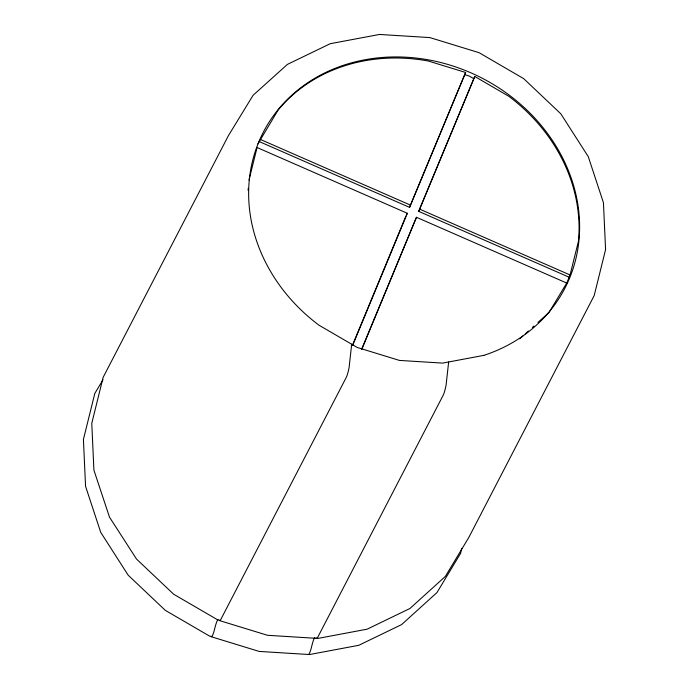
<?xml version="1.0" encoding="UTF-8"?>
<svg xmlns="http://www.w3.org/2000/svg" width="689" height="689" viewBox="0 0 689 689"><rect width="100%" height="100%" fill="white"/><g stroke="black" fill="none" stroke-linecap="round" stroke-linejoin="round"><path stroke-width="1.03" d="M351.683 344.224L349.116 367.435A12.48 1.998 -79.6 0 1 346.162 377.615L220.833 619.394A12.48 1.998 -79.6 0 1 219.18 619.962M448.651 361.975L446.076 385.177A12.48 1.998 -79.6 0 1 443.13 395.357L317.801 637.144A12.48 1.998 -79.6 0 1 316.148 637.704M248.987 180.062L257.075 147.524L407.328 213.289L352.794 345.043M461.794 548.306L460.51 553.482L436.972 592.566L401.592 624.604L358.771 645.3L309.499 654.55M568.95 277.124L418.697 211.359L474.764 76.47L508.697 96.219A169.77 148.488 27.4 0 1 578.407 241.417L570.061 274.971L566.513 283.687M352.492 345.206L405.804 216.424M259.305 141.598L409.559 207.363L465.618 72.466L428.248 61.011A169.77 148.488 27.4 0 0 278.149 109.999L257.944 143.863M409.559 207.363L465.618 72.466M361.639 349.211L416.466 217.285L566.72 283.05L548.987 312.496L537.928 322.452M361.932 349.039L416.466 217.285M418.697 211.359L474.764 76.47M406.217 215.433L407.328 213.289M103.014 379.794L94.806 393.428L83.421 439.427L85.557 486.288L100.732 532.364L128.18 575.194L165.282 610.333L209.956 636.335M519.756 338.816L522.917 335.974M525.285 333.838L528.446 330.996M532.399 327.439L533.975 326.009M317.853 638.427L367.134 629.178L409.946 608.482L445.327 576.443L468.864 537.36L594.194 295.572L605.579 249.573L603.443 202.712L588.268 156.636L560.82 113.806L523.718 78.667L479.044 52.665L429.858 37.585L379.501 34.45L330.229 43.7L287.408 64.396L253.087 95.297L228.49 135.518L103.161 377.305L91.775 423.313L93.911 470.165L109.517 517.181L136.534 559.072L173.637 594.219L218.31 620.212M316.552 638.35L267.496 635.292L219.584 620.608M464.507 74.619L469.295 76.083L473.644 78.615M211.23 636.722L259.142 651.415L308.198 654.472A12.48 1.998 -79.6 0 0 311.729 646.23A13.995 2.239 -79.6 0 1 313.004 641.588L313.443 640.288A13.082 2.093 -79.6 0 1 314.692 637.601M260.416 139.454L410.67 205.21M419.816 209.215L570.061 274.971M248.143 190.405A169.77 148.488 27.4 0 1 248.221 188.321M218.094 619.428A13.082 2.093 -79.6 0 0 216.475 622.546L216.036 623.846A13.995 2.239 -79.6 0 0 214.761 628.48A12.48 1.998 -79.6 0 1 210.825 636.085M483.842 355.369L442.614 363.103L399.456 360.416L357.29 347.489L318.998 325.208A169.77 148.488 27.4 0 1 297.286 90.492A169.77 148.488 27.4 0 1 549.839 136.706A169.77 148.488 27.4 0 1 483.842 355.369"/></g></svg>
